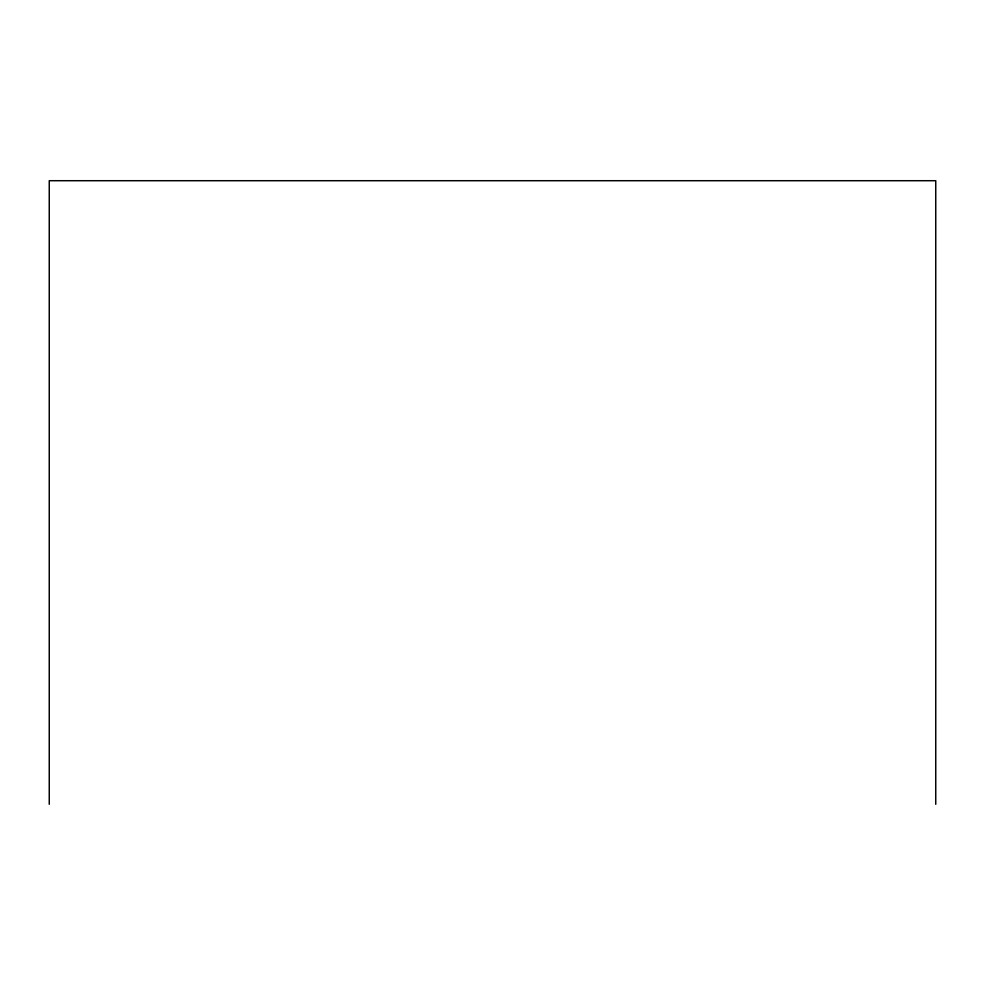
<?xml version="1.0" encoding="UTF-8"?>
<svg xmlns="http://www.w3.org/2000/svg" width="985" height="985" viewBox="0 0 985 985"><rect width="100%" height="100%" fill="white"/><g stroke="black" fill="none" stroke-linecap="round" stroke-linejoin="round"><path stroke-width="1.48" d="M935.75 804.289L935.75 180.711L49.25 180.711L49.25 804.289"/></g></svg>
